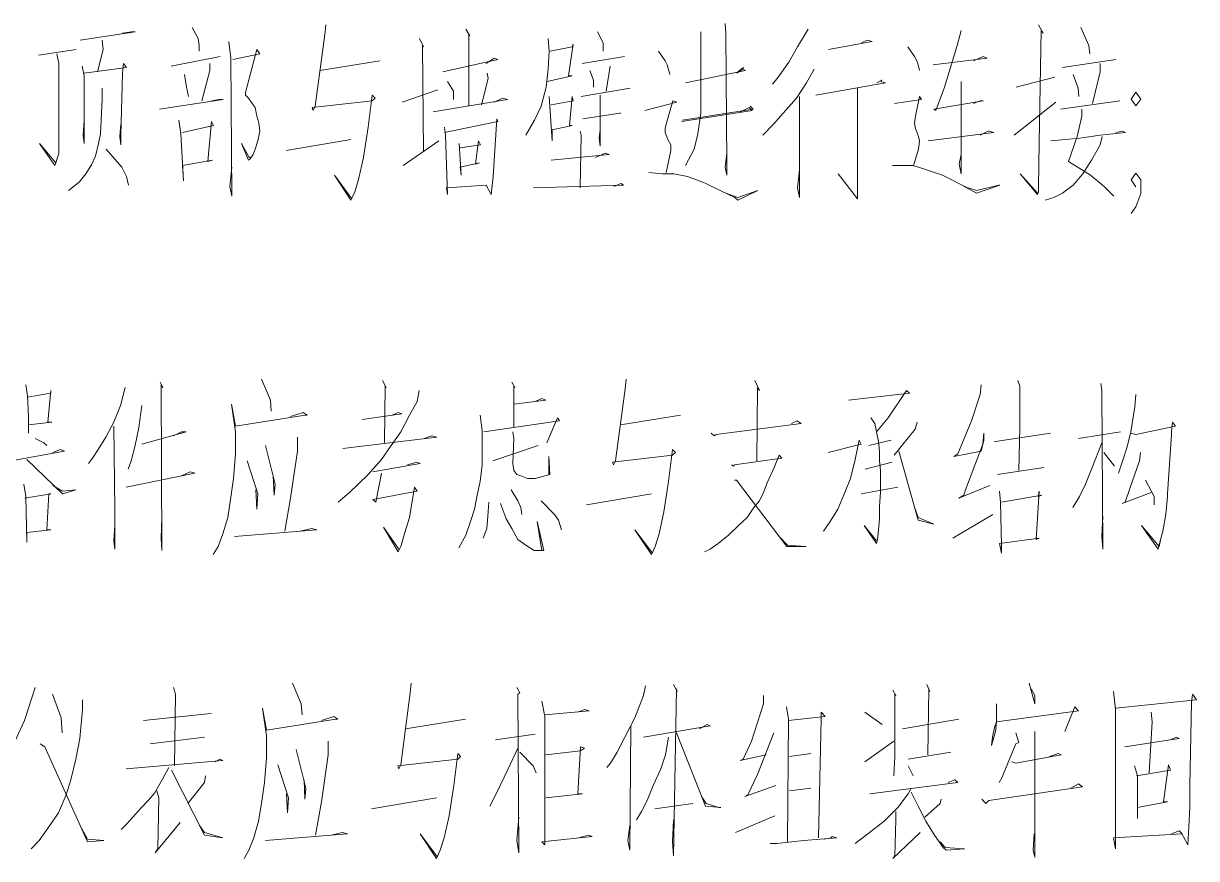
# Model space of a CAD drawing. Header units: millimetres. Extents: x 0 to 586, y 0 to 414.
# Drawn here: x 231.52 to 261.19, y 152.45 to 173.58 of the extents above; entities that cross this region are included whole.
import ezdxf

# ---------------------------------------------------------------- set-up
doc = ezdxf.new("R2010")
doc.units = ezdxf.units.MM

msp = doc.modelspace()

# ---------------------------------------------------------------- linework, layer by layer
at = {"color": 0, "lineweight": 0}
for points in [[(239.165694, 173.541972), (239.141, 173.298556), (238.894056, 171.48175), (238.848194, 171.375917), (238.8235, 171.446472), (240.336917, 171.619333), (240.411, 171.689889), (240.336917, 171.760444), (240.241667, 170.956111), (240.118194, 170.187056), (239.994722, 169.629667), (239.899472, 169.315694), (239.800694, 169.104028), (239.384417, 169.7355), (239.825389, 169.139306)], [(249.262194, 173.57725), (249.286889, 173.333833), (249.311583, 170.014194), (249.311583, 169.7355), (249.262194, 169.943639), (249.311583, 170.292889)], [(257.185583, 173.541972), (257.309056, 173.333833), (257.259667, 173.400861), (257.210278, 170.571583), (257.185583, 169.421528), (257.185583, 169.315694), (257.160889, 169.245139), (256.723444, 169.770778), (257.160889, 169.280417)], [(232.953278, 173.157444), (234.34675, 173.369111), (234.247972, 173.369111), (234.02925, 173.333833)], [(235.789611, 173.471417), (235.937778, 173.192722), (235.962472, 173.016333), (235.962472, 172.87875)], [(242.711111, 173.436139), (242.806361, 173.263278), (242.785194, 173.298556), (242.785194, 171.48175)], [(246.034278, 173.369111), (246.182444, 173.086889), (246.182444, 172.87875)], [(248.651889, 173.369111), (248.651889, 172.074417), (248.651889, 172.003861), (248.651889, 171.305361), (248.577806, 170.78325), (248.482556, 170.398722), (248.260306, 169.978917)], [(251.368278, 173.436139), (251.096639, 172.984583), (250.877917, 172.600056), (250.609806, 172.215528), (250.461639, 172.039139)], [(255.231194, 173.400861), (255.132417, 173.016333), (254.814917, 171.968583), (254.596194, 171.375917), (254.546806, 171.411194), (255.792111, 171.619333), (255.718028, 171.619333), (255.548694, 171.552306)], [(258.261556, 173.471417), (258.459111, 173.016333), (258.483806, 172.808194)], [(233.514194, 173.157444), (233.538889, 172.914028), (233.39425, 172.353111)], [(236.717417, 173.122167), (236.766806, 172.702361), (236.7915, 169.209861), (236.742111, 169.453278), (236.7915, 169.943639)], [(241.536361, 173.192722), (241.635139, 172.984583), (241.610444, 173.016333), (241.635139, 170.328167)], [(244.788972, 173.192722), (244.813667, 172.87875), (244.788972, 172.423667), (244.739583, 171.968583), (244.616111, 171.48175), (244.446778, 171.1325), (244.228056, 170.747972)], [(244.838361, 172.87875), (245.399278, 172.984583), (245.423972, 173.051611), (245.304028, 172.250806), (245.399278, 172.250806), (244.764278, 172.109694)], [(251.879806, 172.914028), (252.980472, 173.122167), (252.857, 173.157444), (252.712361, 173.086889)], [(253.887111, 172.984583), (254.056444, 172.737639), (254.130528, 172.600056), (254.179917, 172.388389)], [(231.902, 172.772917), (232.8545, 172.914028)], [(232.367667, 172.808194), (232.413528, 172.564778), (232.413528, 170.292889), (232.342972, 170.049472), (232.318278, 169.978917), (231.926694, 170.536306), (232.342972, 170.049472)], [(235.253389, 172.494222), (236.498694, 172.737639)], [(236.816194, 172.667083), (237.500583, 172.808194), (237.4265, 172.914028), (237.133694, 171.831), (237.133694, 171.760444), (237.207778, 171.689889), (237.306556, 171.552306), (237.380639, 171.446472), (237.4265, 171.234806), (237.475889, 171.061944), (237.500583, 170.853806), (237.451194, 170.606861), (237.380639, 170.398722), (237.33125, 170.257611), (237.257167, 170.151778), (237.207778, 170.120028), (237.038444, 170.536306), (237.232472, 170.187056), (237.281861, 170.187056)], [(242.121972, 172.353111), (243.515444, 172.667083), (243.420194, 172.702361), (243.222639, 172.564778)], [(245.646222, 172.564778), (246.722194, 172.737639)], [(247.575917, 172.87875), (247.748778, 172.635333), (247.819333, 172.494222)], [(254.522111, 172.5295), (255.890889, 172.702361), (255.792111, 172.737639), (255.548694, 172.635333)], [(257.799417, 172.458944), (259.1435, 172.667083)], [(233.002667, 172.494222), (233.052056, 172.250806), (233.052056, 170.536306), (233.027361, 170.747972), (233.052056, 171.1325)], [(233.052056, 172.317833), (234.128028, 172.458944), (234.053944, 172.564778), (234.02925, 172.317833), (233.979861, 170.747972), (233.979861, 170.504556), (233.955167, 170.712694), (233.979861, 171.026667)], [(236.230583, 172.564778), (236.230583, 172.388389), (236.033028, 171.619333)], [(240.534472, 172.635333), (239.017528, 172.388389)], [(245.84025, 172.388389), (245.939028, 172.144972), (245.939028, 171.968583)], [(246.355306, 172.494222), (246.256528, 171.866278)], [(247.798167, 172.5295), (247.868722, 172.286083)], [(248.260306, 172.074417), (249.77725, 172.388389), (249.703167, 172.423667), (249.727861, 172.458944), (249.583222, 172.353111)], [(248.260306, 172.074417), (249.77725, 172.388389), (249.703167, 172.423667), (249.558528, 172.317833)], [(251.512917, 172.423667), (251.318889, 172.074417), (251.071944, 171.689889), (250.72975, 171.305361), (250.486333, 171.026667), (250.218222, 170.747972)], [(258.751917, 172.564778), (258.751917, 172.353111), (258.557889, 171.552306)], [(235.595583, 172.286083), (235.641444, 171.968583), (235.690833, 171.725167)], [(242.245444, 172.109694), (242.393611, 171.866278), (242.393611, 171.654611)], [(243.247333, 172.317833), (243.272028, 172.18025), (243.102694, 171.517028)], [(251.562306, 171.760444), (253.322667, 172.074417), (253.199194, 172.109694), (253.223889, 172.144972), (253.103944, 172.074417)], [(255.231194, 172.109694), (255.231194, 169.770778), (255.181806, 170.014194), (255.231194, 170.257611)], [(256.624667, 171.968583), (257.601861, 172.215528)], [(258.067528, 172.286083), (258.191, 171.936833), (258.212167, 171.725167)], [(233.514194, 171.936833), (233.514194, 171.795722), (233.514194, 171.654611), (233.468333, 170.78325), (233.418944, 170.536306), (233.344861, 170.222333), (233.246083, 170.014194), (233.101444, 169.770778), (232.928583, 169.559111), (232.660472, 169.350972)], [(242.002028, 171.901556), (241.095389, 171.584056)], [(245.621528, 171.725167), (246.866833, 171.936833)], [(252.613583, 171.936833), (252.613583, 170.536306), (252.613583, 169.350972), (252.613583, 169.139306), (252.123222, 169.770778)], [(234.957056, 171.411194), (236.572778, 171.654611), (236.474, 171.654611), (236.279972, 171.619333)], [(241.878556, 171.340639), (243.762389, 171.654611), (243.638917, 171.689889), (243.420194, 171.584056)], [(244.813667, 171.725167), (244.88775, 170.606861), (244.88775, 170.885556), (245.399278, 170.991389), (245.325194, 170.991389), (245.399278, 171.725167), (245.423972, 171.619333), (244.863056, 171.517028)], [(246.108361, 171.760444), (246.108361, 170.469278), (246.083667, 170.677417), (246.108361, 170.885556)], [(247.233722, 171.375917), (248.041583, 171.584056), (247.942806, 171.619333), (247.773472, 171.026667), (247.748778, 170.920833), (247.748778, 170.818528), (247.819333, 170.642139), (247.893417, 170.504556), (247.893417, 170.363444), (247.773472, 169.802528)], [(248.186222, 171.1325), (249.971278, 171.411194), (249.900722, 171.48175)], [(251.146028, 171.725167), (251.146028, 169.174583), (251.096639, 169.421528), (251.146028, 169.873083)], [(253.544917, 171.552306), (254.229306, 171.654611), (254.179917, 171.725167), (254.081139, 171.234806), (254.056444, 171.061944), (254.081139, 170.920833), (254.155222, 170.712694), (254.179917, 170.606861), (254.155222, 170.398722), (254.03175, 169.978917)], [(256.575278, 170.747972), (257.626556, 171.584056)], [(257.750028, 171.411194), (259.242278, 171.619333)], [(242.171361, 170.956111), (242.196056, 170.747972), (242.245444, 169.245139), (242.22075, 169.421528), (243.222639, 169.488556), (243.346111, 169.245139), (243.3955, 169.700222), (243.494278, 171.167778), (243.515444, 171.097222), (242.171361, 170.818528)], [(246.623417, 171.305361), (246.598722, 171.305361), (245.667389, 171.167778)], [(248.165056, 171.097222), (249.950111, 171.375917), (249.876028, 171.446472), (249.653778, 171.340639)], [(258.28625, 171.411194), (258.28625, 171.234806), (258.166306, 170.712694), (257.944056, 170.08475), (258.236861, 169.908361), (258.5085, 169.7355), (258.850694, 169.453278), (259.094111, 169.209861)], [(235.447417, 171.1325), (235.496806, 170.78325), (235.570889, 169.594389), (235.546194, 169.978917), (236.304667, 170.120028), (236.181194, 170.08475), (236.279972, 171.097222), (236.329361, 170.991389), (235.546194, 170.818528)], [(238.160278, 170.363444), (239.800694, 170.642139)], [(241.120083, 169.978917), (242.026722, 170.606861)], [(242.53825, 170.536306), (242.587639, 169.7355), (242.562944, 169.943639), (243.053306, 170.049472), (242.954528, 170.014194), (243.028611, 170.606861), (243.078, 170.504556), (242.562944, 170.434)], [(245.596833, 170.853806), (245.621528, 170.747972), (245.596833, 169.421528)], [(254.398639, 170.606861), (256.060222, 170.818528), (255.940278, 170.853806), (255.915583, 170.853806), (255.718028, 170.747972)], [(258.801306, 170.712694), (258.751917, 170.504556), (258.533194, 170.120028), (258.310944, 169.770778), (258.067528, 169.488556), (257.799417, 169.280417), (257.577167, 169.174583), (257.358444, 169.104028)], [(257.503083, 170.606861), (258.236861, 170.677417), (258.751917, 170.747972), (259.386917, 170.818528), (259.312833, 170.853806), (259.1435, 170.818528)], [(233.612972, 170.398722), (234.004556, 169.943639), (234.128028, 169.700222), (234.177417, 169.488556)], [(244.863056, 170.120028), (246.330611, 170.257611), (246.231833, 170.292889), (245.988417, 170.187056)], [(247.3325, 169.802528), (247.674694, 169.770778), (247.9675, 169.770778), (248.309694, 169.700222), (248.701278, 169.559111), (248.775361, 169.523833), (249.14225, 169.350972), (249.509139, 169.174583), (249.583222, 169.104028), (250.09475, 169.350972), (249.583222, 169.174583), (249.286889, 169.280417)], [(253.495528, 169.978917), (253.813028, 169.978917), (254.007056, 169.978917), (254.155222, 169.943639), (254.765528, 169.7355), (255.329972, 169.453278), (255.375833, 169.421528), (255.622778, 169.280417), (256.208389, 169.488556), (256.183694, 169.488556), (255.622778, 169.350972), (255.305278, 169.453278)], [(259.655028, 169.446222), (259.535083, 169.619083), (259.655028, 169.788417), (259.774972, 169.619083), (259.774972, 169.276889), (259.655028, 168.934694), (259.535083, 168.765361)], [(244.422083, 169.421528), (246.6975, 169.488556), (246.623417, 169.523833), (246.450556, 169.453278)], [(231.577444, 164.43325), (231.626833, 164.154556), (231.651528, 163.628917), (231.651528, 163.209111), (231.651528, 163.420778), (232.237139, 163.491333), (232.138361, 163.491333), (232.212444, 164.292139), (232.212444, 164.225111), (231.626833, 164.119278)], [(234.096278, 164.362694), (233.972806, 163.907611), (233.803472, 163.491333), (233.605917, 163.106806), (233.411889, 162.792833), (233.263722, 162.581167), (233.164944, 162.440056)], [(234.974694, 164.503806), (235.048778, 164.362694), (234.999389, 164.43325), (235.024083, 160.24225), (234.999389, 160.556222), (235.024083, 161.078333)], [(237.542917, 164.574361), (237.765167, 164.048722), (237.786333, 163.770028)], [(240.6015, 164.539083), (240.69675, 164.362694), (240.672056, 164.397972), (240.647361, 162.965694)], [(243.875278, 164.503806), (243.949361, 164.362694), (243.924667, 164.397972), (243.924667, 163.350222)], [(246.761, 164.574361), (246.736306, 164.327417), (246.492889, 162.510611), (246.4435, 162.408306), (246.418806, 162.475333), (247.93575, 162.651722), (248.009833, 162.722278), (247.93575, 162.792833), (247.836972, 161.9885), (247.717028, 161.219444), (247.593556, 160.658528), (247.494778, 160.344556), (247.399528, 160.136417), (246.98325, 160.764361), (247.424222, 160.171694)], [(250.013611, 164.539083), (250.137083, 164.292139), (250.087694, 164.362694), (250.063, 162.510611)], [(255.735667, 164.43325), (255.710972, 164.189833), (255.49225, 163.523083), (255.150056, 162.687), (255.051278, 162.616444), (255.735667, 162.757556), (255.80975, 163.03625), (255.80975, 163.209111), (255.785056, 162.930417), (255.344083, 161.776833), (255.298222, 161.63925), (255.17475, 161.568694), (255.957917, 161.882667)], [(256.667, 164.539083), (256.716389, 164.397972), (256.716389, 163.350222), (256.691694, 162.267194)], [(258.769556, 164.468528), (258.79425, 164.292139), (258.818944, 160.277528), (258.79425, 160.5915), (258.818944, 161.113611)], [(241.529306, 164.292139), (241.479917, 164.013444), (241.285889, 163.664194), (241.063639, 163.244389), (240.820222, 162.895139), (240.576806, 162.545889), (240.234611, 162.161361), (239.987667, 161.917944), (239.768944, 161.709806), (239.476139, 161.462861)], [(243.924667, 163.942889), (244.732528, 164.048722), (244.63375, 164.084), (244.464417, 164.013444)], [(252.387806, 164.048722), (253.925917, 164.225111), (253.855361, 164.292139), (253.389694, 163.593639), (253.096889, 163.244389)], [(259.647972, 164.189833), (259.626806, 163.872333), (259.528028, 163.244389), (259.42925, 162.859861), (259.305778, 162.475333), (259.210528, 162.196639)], [(234.512556, 163.907611), (234.438472, 163.350222), (234.339694, 162.859861), (234.240917, 162.510611), (234.170361, 162.302472)], [(238.276694, 163.628917), (238.594194, 163.73475), (238.692972, 163.664194), (238.643583, 163.664194), (236.883222, 163.3855), (236.784444, 163.942889), (236.883222, 163.244389), (236.883222, 162.687), (236.833833, 162.059056), (236.75975, 161.533417), (236.689194, 161.078333), (236.565722, 160.658528), (236.44225, 160.344556), (236.322306, 160.136417)], [(240.086444, 163.558361), (241.088333, 163.699472), (240.993083, 163.73475), (240.844917, 163.664194)], [(243.070944, 163.664194), (243.120333, 163.279667), (243.120333, 162.824583), (243.120333, 162.408306), (243.070944, 161.9885), (242.996861, 161.63925), (242.922778, 161.29), (242.824, 160.976028), (242.704056, 160.626778), (242.531194, 160.309278)], [(243.166194, 163.244389), (245.074722, 163.523083), (245.025333, 163.593639), (244.757222, 162.965694)], [(248.133306, 163.664194), (246.616361, 163.420778)], [(248.912944, 163.209111), (248.987028, 163.142083), (249.036417, 163.173833), (251.188361, 163.456056), (251.089583, 163.523083), (250.944944, 163.456056)], [(252.948722, 163.593639), (253.0475, 163.456056), (253.096889, 163.244389), (253.146278, 163.000972), (253.170972, 162.757556), (253.170972, 162.510611), (253.192139, 162.267194), (253.192139, 162.231917), (253.192139, 162.023778), (253.192139, 161.709806), (253.170972, 161.360556), (253.170972, 161.043056), (253.146278, 160.764361), (253.121583, 160.520944), (253.096889, 160.415111), (252.779389, 160.870194), (253.096889, 160.485667)], [(254.123472, 163.491333), (254.074083, 163.314944), (253.537861, 162.651722)], [(259.528028, 163.209111), (259.647972, 163.173833), (260.653389, 163.3855), (260.579306, 163.491333), (260.554611, 163.244389), (260.554611, 163.173833), (260.455833, 161.674528), (260.455833, 161.603972), (260.406444, 161.148889), (260.335889, 160.729083), (260.261806, 160.450389), (260.212417, 160.277528), (259.796139, 160.870194), (260.237111, 160.344556), (260.2865, 160.556222)], [(233.803472, 163.3855), (233.828167, 161.29), (233.828167, 160.693806), (233.828167, 160.277528), (233.803472, 160.485667), (233.828167, 160.870194)], [(234.512556, 162.930417), (235.634389, 163.244389), (235.514444, 163.244389), (235.316889, 163.142083)], [(243.899972, 163.244389), (243.924667, 163.071528), (243.899972, 162.440056), (243.924667, 162.267194), (243.99875, 162.161361), (244.097528, 162.126083), (244.266861, 162.059056), (244.464417, 162.059056), (244.831306, 162.161361), (244.806611, 162.616444), (244.806611, 162.161361)], [(256.077861, 163.000972), (256.102556, 163.000972), (257.496028, 163.209111)], [(258.205111, 163.071528), (259.259917, 163.244389)], [(231.820861, 163.071528), (232.039583, 162.965694), (232.113667, 162.895139)], [(237.641694, 162.895139), (237.885111, 161.917944), (237.860417, 161.63925), (237.835722, 162.126083)], [(238.449556, 163.106806), (238.449556, 162.757556), (238.276694, 161.568694), (238.132056, 160.729083)], [(239.596083, 162.824583), (241.970278, 163.106806), (241.846806, 163.142083), (241.652778, 163.071528)], [(244.5385, 162.895139), (243.388444, 162.510611)], [(251.87275, 162.722278), (252.705306, 162.930417), (252.655917, 163.03625), (252.557139, 162.545889), (252.437194, 162.059056), (252.289028, 161.709806), (252.116167, 161.29), (251.922139, 160.976028), (251.749278, 160.729083)], [(252.899333, 162.895139), (253.463778, 163.03625)], [(258.79425, 162.965694), (258.550833, 162.33775), (258.377972, 161.917944), (258.229806, 161.603972), (258.060472, 161.325278)], [(230.452083, 162.373028), (232.554639, 162.757556), (232.455861, 162.792833), (232.261833, 162.722278)], [(249.428, 162.408306), (249.477389, 162.373028), (249.502083, 162.408306), (250.698, 162.581167), (250.627444, 162.651722), (250.503972, 162.33775), (250.331111, 161.953222), (250.235861, 161.709806), (250.137083, 161.498139), (249.988917, 161.325278), (249.819583, 161.078333), (249.600861, 160.870194), (249.353917, 160.626778), (249.085806, 160.415111), (248.88825, 160.277528), (248.743611, 160.206972)], [(253.657806, 162.757556), (254.148167, 161.007778), (254.53975, 160.905472), (254.148167, 161.078333), (254.049389, 161.360556)], [(258.843639, 162.722278), (259.11175, 162.373028)], [(259.771444, 162.722278), (259.74675, 162.510611), (259.503333, 161.812111), (259.379861, 161.462861), (259.305778, 161.427583), (260.039556, 161.709806)], [(231.602139, 162.545889), (232.50525, 161.674528), (232.847444, 161.776833), (232.50525, 161.741556), (232.261833, 161.882667)], [(237.176028, 162.510611), (237.444139, 161.674528), (237.419444, 161.29), (237.398278, 161.776833)], [(240.354556, 162.231917), (241.554, 162.440056), (241.479917, 162.475333), (241.2365, 162.408306)], [(253.488472, 162.475333), (252.804083, 162.302472)], [(256.151944, 162.161361), (257.326694, 162.33775)], [(234.120972, 161.847389), (235.856639, 162.196639), (235.733167, 162.231917), (235.514444, 162.126083)], [(240.576806, 162.196639), (240.428639, 161.462861), (240.354556, 161.533417), (241.479917, 161.741556), (241.405833, 161.847389), (241.285889, 161.078333), (241.162417, 160.693806), (241.063639, 160.344556), (240.993083, 160.206972), (240.626194, 160.834917), (241.01425, 160.277528)], [(249.502083, 162.023778), (249.551472, 162.023778), (250.821472, 160.344556), (251.311833, 160.344556), (251.287139, 160.344556), (250.846167, 160.379833), (250.627444, 160.5915)], [(259.894917, 162.023778), (260.113639, 161.603972), (260.113639, 161.392306)], [(231.528056, 161.917944), (231.577444, 161.603972), (231.602139, 160.450389), (231.602139, 160.693806), (232.212444, 160.764361), (232.113667, 160.764361), (232.163056, 161.674528), (232.212444, 161.674528), (231.55275, 161.568694)], [(243.854111, 161.776833), (244.023444, 161.498139), (244.097528, 161.325278), (244.122222, 161.148889)], [(252.705306, 161.674528), (253.633111, 161.847389)], [(256.201333, 161.741556), (256.226028, 161.462861), (256.250722, 160.379833), (256.250722, 160.171694), (256.201333, 160.415111), (257.203222, 160.556222), (257.129139, 160.520944), (257.203222, 161.741556), (257.178528, 161.603972), (257.277306, 161.63925), (256.250722, 161.462861)], [(243.289667, 161.462861), (243.264972, 161.113611), (243.240278, 160.799639), (243.145028, 160.556222)], [(243.582472, 161.427583), (243.730639, 161.043056), (243.875278, 160.799639), (244.023444, 160.520944), (244.221, 160.379833), (244.439722, 160.24225), (244.609056, 160.24225), (244.683139, 160.24225), (244.513806, 160.976028), (244.63375, 160.24225)], [(244.609056, 161.498139), (244.95125, 161.148889), (245.050028, 161.007778), (245.124111, 160.764361)], [(245.759111, 161.392306), (247.399528, 161.674528)], [(255.026583, 160.556222), (256.032, 161.148889)], [(236.858528, 160.5915), (238.936389, 160.764361), (238.816444, 160.799639), (238.520111, 160.729083)], [(231.817333, 156.777972), (231.74325, 156.534556), (231.549222, 155.938361), (231.351667, 155.518556), (231.157639, 155.102278), (231.009472, 154.788306), (230.840139, 154.541361)], [(235.313361, 156.777972), (235.36275, 156.601583), (235.338056, 154.788306)], [(238.322556, 156.883806), (238.541278, 156.358167), (238.565972, 156.079472)], [(241.328222, 156.883806), (241.303528, 156.636861), (241.060111, 154.820056), (241.010722, 154.71775), (240.986028, 154.788306), (242.502972, 154.961167), (242.577056, 155.031722), (242.502972, 155.102278), (242.404194, 154.297944), (242.28425, 153.528889), (242.160778, 152.9715), (242.062, 152.654), (241.96675, 152.445861), (241.550472, 153.073806), (241.991444, 152.481139)], [(243.995222, 156.777972), (244.069306, 156.636861), (244.019917, 156.601583), (244.044611, 152.586972), (243.995222, 152.900944), (244.044611, 153.493611)], [(247.247833, 156.81325), (247.198444, 156.569833), (246.979722, 156.008917), (246.732778, 155.518556), (246.53875, 155.137556), (246.365889, 154.855333), (246.270639, 154.753028)], [(247.956917, 156.848528), (248.055694, 156.672139), (248.031, 156.742694), (247.956917, 152.516417), (247.932222, 152.865667), (247.956917, 153.423056)], [(253.506111, 156.707417), (253.580194, 156.569833), (253.5555, 156.601583), (253.5555, 155.031722), (253.530806, 154.541361)], [(254.363361, 156.848528), (254.437444, 156.672139), (254.41275, 156.742694), (254.388056, 155.067)], [(256.956278, 156.883806), (257.100917, 156.358167), (257.100917, 156.569833), (257.005667, 156.742694)], [(259.083528, 156.672139), (259.132917, 156.220583), (259.132917, 152.689278), (259.083528, 152.9715), (260.819194, 153.073806), (260.745111, 153.144361), (260.551083, 153.073806)], [(233.016778, 156.464), (233.016778, 156.220583), (232.942694, 155.486806), (232.843917, 154.961167), (232.720444, 154.435528), (232.6005, 154.054528), (232.402944, 153.599444), (232.159528, 153.250194), (231.916111, 152.900944), (231.718556, 152.689278)], [(232.258306, 156.601583), (232.477028, 156.008917), (232.501722, 155.624389)], [(244.630222, 156.428722), (244.704306, 156.044194), (244.704306, 152.795111), (244.630222, 152.865667), (245.90375, 153.00325), (245.804972, 153.038528), (245.561556, 152.9715)], [(250.232333, 156.569833), (250.232333, 156.358167), (249.936, 155.41625), (249.717278, 154.961167), (249.643194, 154.925889), (250.302889, 155.067)], [(256.123722, 156.358167), (256.123722, 156.079472), (256.123722, 155.903083), (256.099028, 155.659667), (256.00025, 155.310417), (256.024944, 155.518556), (256.074333, 155.7655), (256.123722, 155.903083), (258.201583, 156.185306), (258.106333, 156.287611), (257.859389, 155.659667)], [(259.132917, 156.252333), (261.186083, 156.464), (261.087306, 156.601583), (261.062611, 156.393444), (261.013222, 154.297944), (261.013222, 154.192111), (261.013222, 153.737028), (260.992056, 153.250194), (260.967361, 152.795111), (260.7945, 153.109083)], [(234.554889, 155.938361), (236.269389, 156.11475)], [(239.056333, 155.938361), (239.373833, 156.044194), (239.472611, 155.973639), (239.423222, 155.973639), (237.662861, 155.694944), (237.564083, 156.252333), (237.662861, 155.553833), (237.662861, 154.996444), (237.613472, 154.3685), (237.539389, 153.842861), (237.465306, 153.387778), (237.345361, 152.9715), (237.221889, 152.654), (237.098417, 152.445861)], [(244.704306, 156.079472), (245.829667, 156.185306), (245.706194, 156.220583), (245.536861, 156.150028)], [(250.817944, 156.287611), (250.867333, 155.973639), (250.842639, 152.865667)], [(250.867333, 155.938361), (251.795139, 156.044194), (251.696361, 156.150028), (251.696361, 155.973639), (251.625806, 152.9715)], [(252.797028, 156.150028), (253.238, 155.836056)], [(260.036028, 156.150028), (260.060722, 155.903083), (259.986639, 154.611917)], [(242.700528, 155.973639), (241.183583, 155.730222)], [(246.880944, 155.800778), (246.85625, 152.654), (246.806861, 152.900944), (246.85625, 153.285472)], [(247.198444, 155.518556), (248.884722, 155.800778), (248.814167, 155.836056), (248.616611, 155.730222)], [(253.753056, 155.730222), (255.171222, 155.973639)], [(234.72775, 155.345694), (236.096528, 155.518556)], [(243.455472, 155.451528), (244.460889, 155.589111)], [(247.833444, 155.518556), (247.759361, 155.067), (247.639417, 154.71775), (247.441861, 154.297944), (247.297222, 153.913417), (247.149056, 153.634722), (247.025583, 153.423056)], [(248.031, 155.624389), (248.764778, 153.772306), (249.156361, 153.737028), (249.106972, 153.737028), (248.789472, 153.842861), (248.666, 154.01925)], [(250.500444, 155.624389), (250.084167, 154.576639), (249.84075, 154.054528), (249.766667, 154.01925), (250.549833, 154.297944)], [(256.614083, 155.624389), (256.688167, 155.380972), (256.614083, 155.345694), (256.416528, 154.855333), (256.296583, 154.576639), (256.271889, 154.506083), (256.197806, 154.3685)], [(257.100917, 155.659667), (257.100917, 152.481139), (257.055056, 152.654), (257.076222, 153.073806)], [(259.376333, 155.275139), (260.745111, 155.486806), (260.671028, 155.518556), (260.526389, 155.451528)], [(231.940806, 155.345694), (232.06075, 155.275139), (233.136722, 152.865667), (233.553, 152.900944), (233.136722, 152.936222), (232.992083, 153.214917)], [(238.421333, 155.204583), (238.66475, 154.227389), (238.640056, 153.948694), (238.615361, 154.435528)], [(239.225667, 155.41625), (239.225667, 155.067), (239.056333, 153.878139), (238.908167, 153.038528)], [(244.019917, 155.239861), (243.7765, 154.71775), (243.578944, 154.297944), (243.409611, 153.948694), (243.310833, 153.772306)], [(244.729, 155.067), (245.607417, 155.169306), (245.706194, 155.239861), (245.607417, 155.275139), (245.536861, 154.086278), (245.656806, 154.086278), (244.729, 153.983972)], [(252.797028, 154.890611), (253.530806, 155.41625)], [(234.117444, 154.71775), (236.562194, 154.925889), (236.488111, 154.961167), (236.364639, 154.890611)], [(244.069306, 155.137556), (244.4115, 154.788306), (244.485583, 154.611917)], [(251.42825, 155.102278), (250.892028, 155.031722)], [(253.897694, 154.961167), (254.973667, 155.137556)], [(256.515306, 154.890611), (256.614083, 154.855333), (257.764139, 155.067), (257.690056, 155.102278), (257.467806, 155.031722)], [(235.193417, 154.753028), (235.04525, 154.470806), (234.847694, 154.121556), (234.801833, 154.054528), (234.678361, 153.913417), (234.5055, 153.737028), (234.286778, 153.493611), (234.138611, 153.32075), (233.993972, 153.179639)], [(235.263972, 154.682472), (236.096528, 153.038528), (236.562194, 152.9715), (236.096528, 153.109083), (235.973056, 153.285472)], [(237.955667, 154.820056), (238.223778, 153.983972), (238.199083, 153.599444), (238.174389, 154.086278)], [(253.897694, 154.788306), (254.021167, 154.541361)], [(259.61975, 154.788306), (259.693833, 154.541361), (259.693833, 154.470806), (259.693833, 153.737028), (259.693833, 153.458333), (259.693833, 153.737028), (260.452306, 153.878139), (260.353528, 153.878139), (260.477, 154.820056), (260.526389, 154.682472), (259.669139, 154.541361)], [(236.121222, 154.541361), (236.096528, 154.3685), (235.68025, 153.842861)], [(252.9205, 154.086278), (255.146528, 154.3685), (255.072444, 154.435528), (254.903111, 154.3685)], [(255.756833, 153.948694), (255.855611, 153.842861), (255.929694, 153.913417), (258.300361, 154.262667), (258.201583, 154.333222), (258.007556, 154.227389)], [(234.897083, 154.156833), (234.946472, 153.983972), (234.921778, 152.689278), (234.847694, 152.586972), (235.486222, 153.356028)], [(240.326333, 153.705278), (241.96675, 153.983972)], [(250.892028, 154.156833), (251.42825, 154.227389)], [(253.971778, 154.227389), (253.897694, 154.086278), (253.629583, 153.737028), (253.287389, 153.387778), (252.871111, 153.073806), (252.553611, 152.830389)], [(253.971778, 154.121556), (254.144639, 153.772306), (254.338667, 153.387778), (254.557389, 153.038528), (254.779639, 152.724556), (254.853722, 152.654), (255.315861, 152.689278), (254.829028, 152.724556), (254.705556, 152.865667)], [(248.447278, 153.842861), (247.49125, 153.705278)], [(254.73025, 153.948694), (254.705556, 153.842861), (254.313972, 153.493611)], [(249.52325, 153.109083), (250.525139, 153.528889)], [(253.580194, 153.634722), (253.580194, 153.423056), (253.5555, 152.516417), (253.506111, 152.445861), (254.194028, 153.109083)], [(237.638167, 152.900944), (239.716028, 153.073806), (239.592556, 153.109083), (239.29975, 153.038528)], [(250.401667, 152.830389), (250.574528, 152.830389), (251.258917, 152.900944), (252.087944, 152.9715), (251.968, 153.00325), (251.943306, 152.9715), (251.770444, 152.936222)]]:
    msp.add_lwpolyline(points, dxfattribs=at)
msp.add_lwpolyline([(259.655028, 171.834528), (259.535083, 171.665194), (259.655028, 171.495861), (259.774972, 171.665194)], close=True, dxfattribs=at)

doc.saveas('drawing.dxf')
